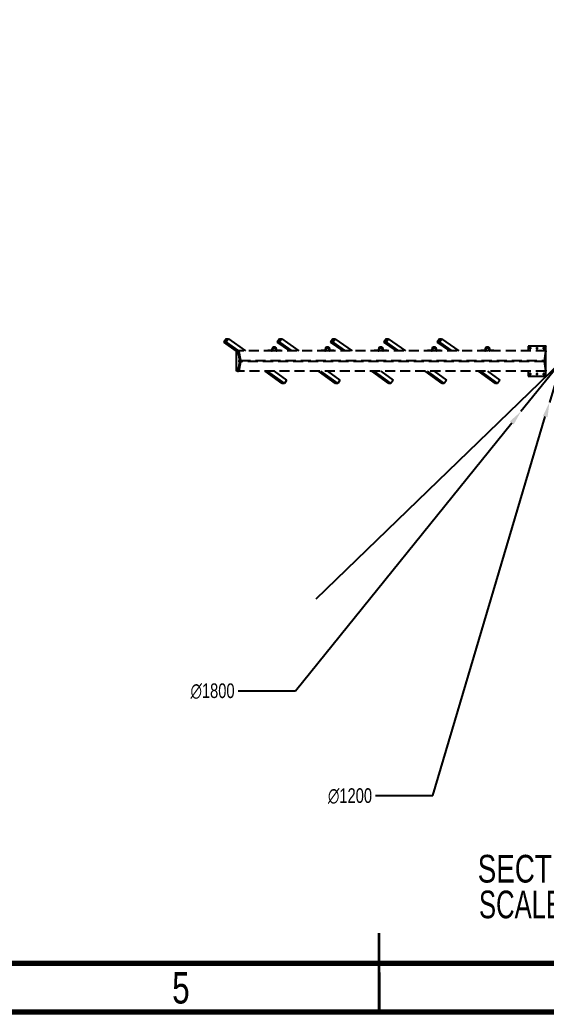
# Model space of a CAD drawing. Header units: millimetres. Extents: x 122 to 2816, y -707 to 556.
# Drawn here: x 747.4 to 813.9, y 92.9 to 218.4 of the extents above; entities that cross this region are included whole.
import ezdxf

# ---------------------------------------------------------------- set-up
doc = ezdxf.new("R2010")
doc.units = ezdxf.units.MM
doc.header["$PDSIZE"] = -1
doc.linetypes.add('HIDDEN', pattern=[1.905, 1.27, -0.635])
doc.layers.add('FORMAT', color=7, linetype='Continuous')
doc.styles.add('SLDTEXTSTYLE7', font='TXT', dxfattribs={"width": 0.75})
doc.styles.add('SLDTEXTSTYLE9', font='TXT', dxfattribs={"width": 0.692308})
doc.dimstyles.new('SLDDIMSTYLE2', dxfattribs={"dimtxt": 1.852083, "dimasz": 1.852083, "dimexe": 0, "dimexo": 0.625, "dimgap": 0.463021, "dimtad": 1, "dimdec": 0, "dimlfac": 110, "dimrnd": 1e-09, "dimzin": 12, "dimtxsty": 'SLDTEXTSTYLE7', "dimblk1": 'NONE', "dimsah": 1, "dimcen": 0, "dimazin": 3, "dimtfac": 1, "dimtdec": 0, "dimtmove": 0, "dimatfit": 3, "dimldrblk": 'NONE', "dimfrac": 2, "dimtzin": 12})
doc.dimstyles.new('SLDDIMSTYLE6', dxfattribs={"dimtxt": 1.852083, "dimasz": 1.852083, "dimexe": 0, "dimexo": 0.625, "dimgap": 0.463021, "dimtad": 1, "dimdec": 0, "dimlfac": 110, "dimrnd": 1e-09, "dimzin": 12, "dimtxsty": 'SLDTEXTSTYLE7', "dimblk1": 'NONE', "dimsah": 1, "dimcen": 0, "dimazin": 3, "dimtfac": 1, "dimtdec": 0, "dimtmove": 0, "dimatfit": 3, "dimldrblk": 'NONE', "dimfrac": 2, "dimtzin": 12})
pattern_1 = [(45, (577.821, 87.9), (-6.7352, 6.7352), []), (45, (582.311, 87.9), (-6.7352, 6.7352), [])]

# ---------------------------------------------------------------- blocks, each defined once
blk = doc.blocks.new('*D1074')
at = {"layer": 'Defpoints', "color": 0}
for p in [(821.03, 181.59), (810.75, 168.86)]:
    blk.add_point(p, dxfattribs=at)
at = {"layer": 'FORMAT', "color": 0, "lineweight": -2}
for p, q in [((821.03, 181.59), (810.75, 168.86)), ((782.25, 133.54), (809.59, 167.41)), ((775.01, 133.54), (782.25, 133.54))]:
    blk.add_line(p, q, dxfattribs=at)
at = {"layer": 'FORMAT', "color": 0}
blk.add_solid([(809.35, 167.61), (809.83, 167.22), (810.75, 168.86)], dxfattribs=at)
at = {"layer": 'FORMAT', "color": 0, "insert": (768.99, 134.47), "char_height": 1.852, "attachment_point": 1, "style": 'SLDTEXTSTYLE7'}
blk.add_mtext('\\A1;∅1800', dxfattribs=at)
blk = doc.blocks.new('_None')
blk = doc.blocks.new('*D1075')
at = {"layer": 'Defpoints', "color": 0}
for p in [(817.44, 180.45), (814.34, 169.99)]:
    blk.add_point(p, dxfattribs=at)
at = {"layer": 'FORMAT', "color": 0, "lineweight": -2}
for p, q in [((817.44, 180.45), (814.34, 169.99)), ((799.62, 120.28), (813.81, 168.22)), ((792.38, 120.28), (799.62, 120.28))]:
    blk.add_line(p, q, dxfattribs=at)
at = {"layer": 'FORMAT', "color": 0}
blk.add_solid([(813.52, 168.31), (814.11, 168.13), (814.34, 169.99)], dxfattribs=at)
at = {"layer": 'FORMAT', "color": 0, "insert": (786.36, 121.21), "char_height": 1.852, "attachment_point": 1, "style": 'SLDTEXTSTYLE7'}
blk.add_mtext('\\A1;∅1200', dxfattribs=at)
blk = doc.blocks.new('*D1076')
at = {"layer": 'Defpoints', "color": 0}
for p in [(846.9, 205.27), (784.87, 145.18)]:
    blk.add_point(p, dxfattribs=at)
at = {"layer": 'FORMAT', "color": 0, "lineweight": -2}
for p, q in [((859.44, 217.41), (848.23, 206.56)), ((866.45, 217.41), (859.44, 217.41)), ((784.87, 145.18), (846.9, 205.27))]:
    blk.add_line(p, q, dxfattribs=at)
at = {"layer": 'FORMAT', "color": 0}
blk.add_solid([(848.02, 206.78), (848.45, 206.33), (846.9, 205.27)], dxfattribs=at)
at = {"layer": 'FORMAT', "color": 0, "insert": (866.92, 218.34), "char_height": 1.852, "attachment_point": 1, "style": 'SLDTEXTSTYLE7'}
blk.add_mtext('\\A1;∅9500', dxfattribs=at)
blk = doc.blocks.new('SW_NOTE_0_23')
at = {"layer": 'FORMAT', "color": 0, "char_height": 3.5, "attachment_point": 2}
for s, insert, style in [('SECTION S-S', (13.29, 4.51), 'SLDTEXTSTYLE7'), ('SCALE 1 : 110', (12.95, -0.01), 'SLDTEXTSTYLE9')]:
    blk.add_mtext(s, dxfattribs=dict(at, insert=insert, style=style))

msp = doc.modelspace()

# ---------------------------------------------------------------- hatches: boundary and pattern name
at = {"linetype": 'Continuous', "lineweight": 18}
h = msp.add_hatch(dxfattribs=at)
h.set_pattern_fill('ANSI32', style=0)
h.set_pattern_definition(pattern_1)
edge = h.paths.add_edge_path(flags=0)
edge.add_arc((779.560788, 176.727562), 0.219545, 0, 360)
edge = h.paths.add_edge_path(flags=0)
edge.add_arc((779.560788, 176.727562), 0.194364, 0, 360)
h = msp.add_hatch(dxfattribs=at)
h.set_pattern_fill('ANSI32', style=0)
h.set_pattern_definition(pattern_1)
edge = h.paths.add_edge_path(flags=0)
edge.add_arc((786.297152, 176.727562), 0.219545, 0, 360)
edge = h.paths.add_edge_path(flags=0)
edge.add_arc((786.297152, 176.727562), 0.194364, 0, 360)
h = msp.add_hatch(dxfattribs=at)
h.set_pattern_fill('ANSI32', style=0)
h.set_pattern_definition(pattern_1)
edge = h.paths.add_edge_path(flags=0)
edge.add_arc((793.033516, 176.727562), 0.219545, 0, 360)
edge = h.paths.add_edge_path(flags=0)
edge.add_arc((793.033516, 176.727562), 0.194364, 0, 360)
h = msp.add_hatch(dxfattribs=at)
h.set_pattern_fill('ANSI32', style=0)
h.set_pattern_definition(pattern_1)
edge = h.paths.add_edge_path(flags=0)
edge.add_arc((799.769879, 176.727562), 0.219545, 0, 360)
edge = h.paths.add_edge_path(flags=0)
edge.add_arc((799.769879, 176.727562), 0.194364, 0, 360)
h = msp.add_hatch(dxfattribs=at)
h.set_pattern_fill('ANSI32', style=0)
h.set_pattern_definition(pattern_1)
edge = h.paths.add_edge_path(flags=0)
edge.add_arc((806.512472, 176.727562), 0.219545, 0, 360)
edge = h.paths.add_edge_path(flags=0)
edge.add_arc((806.512472, 176.727562), 0.194364, 0, 360)

# ---------------------------------------------------------------- linework, layer by layer
at = {"color": 7, "linetype": 'Continuous', "lineweight": 25}
for p, q in [((773.281096, 177.748974), (773.203802, 177.637272)), ((773.213667, 177.630282), (773.203802, 177.637272)), ((773.203802, 177.637272), (773.218504, 177.637272)), ((773.494192, 178.035685), (773.21078, 177.626109)), ((773.21078, 177.626109), (773.488936, 177.626109)), ((774.805097, 176.496459), (773.21078, 177.626109)), ((773.281096, 177.748974), (773.295798, 177.748974)), ((773.772348, 178.035685), (773.488936, 177.626109)), ((773.488936, 177.626109), (775.065016, 176.50938)), ((773.494192, 178.035685), (773.772348, 178.035685)), ((773.772348, 178.035685), (775.926478, 176.50938)), ((780.019017, 177.748974), (779.941723, 177.637272)), ((779.951588, 177.630282), (779.941723, 177.637272)), ((779.941723, 177.637272), (779.956425, 177.637272)), ((780.232113, 178.035685), (779.948701, 177.626109)), ((779.948701, 177.626109), (780.226857, 177.626109)), ((781.524781, 176.50938), (779.948701, 177.626109)), ((780.019017, 177.748974), (780.033719, 177.748974)), ((780.510269, 178.035685), (780.226857, 177.626109)), ((780.226857, 177.626109), (781.802937, 176.50938)), ((780.232113, 178.035685), (780.510269, 178.035685)), ((780.510269, 178.035685), (782.664399, 176.50938)), ((786.756938, 177.748974), (786.679643, 177.637272)), ((786.689509, 177.630282), (786.679643, 177.637272)), ((786.679643, 177.637272), (786.694346, 177.637272)), ((786.970034, 178.035685), (786.686622, 177.626109)), ((786.686622, 177.626109), (786.964778, 177.626109)), ((788.262702, 176.50938), (786.686622, 177.626109)), ((786.756938, 177.748974), (786.77164, 177.748974)), ((787.24819, 178.035685), (786.964778, 177.626109)), ((786.964778, 177.626109), (788.540858, 176.50938)), ((786.970034, 178.035685), (787.24819, 178.035685)), ((787.24819, 178.035685), (789.40232, 176.50938)), ((793.494858, 177.748974), (793.417564, 177.637272)), ((793.42743, 177.630282), (793.417564, 177.637272)), ((793.417564, 177.637272), (793.432267, 177.637272)), ((793.707955, 178.035685), (793.424542, 177.626109)), ((793.424542, 177.626109), (793.702699, 177.626109)), ((795.000623, 176.50938), (793.424542, 177.626109)), ((793.494858, 177.748974), (793.509561, 177.748974)), ((793.986111, 178.035685), (793.702699, 177.626109)), ((793.702699, 177.626109), (795.278779, 176.50938)), ((793.707955, 178.035685), (793.986111, 178.035685)), ((793.986111, 178.035685), (796.140241, 176.50938)), ((800.232779, 177.748974), (800.155485, 177.637272)), ((800.16535, 177.630282), (800.155485, 177.637272)), ((800.155485, 177.637272), (800.170187, 177.637272)), ((800.445876, 178.035685), (800.162463, 177.626109)), ((800.162463, 177.626109), (800.440619, 177.626109)), ((801.738543, 176.50938), (800.162463, 177.626109)), ((800.232779, 177.748974), (800.247482, 177.748974)), ((800.724032, 178.035685), (800.440619, 177.626109)), ((800.440619, 177.626109), (802.016699, 176.50938)), ((800.445876, 178.035685), (800.724032, 178.035685)), ((800.724032, 178.035685), (802.878161, 176.50938)), ((813.900129, 177.132823), (811.654155, 177.132823)), ((811.654155, 177.132823), (811.654155, 176.50938)), ((813.900129, 173.314641), (813.900129, 177.132823)), ((813.900129, 177.132823), (813.908473, 177.132823)), ((813.908473, 173.314641), (813.908473, 177.132823)), ((774.7941, 173.951004), (774.7941, 176.496459)), ((774.7941, 176.496459), (774.967006, 176.496459)), ((774.967006, 176.496459), (775.020909, 176.496459)), ((774.985618, 176.449758), (775.170972, 175.358849)), ((775.039522, 176.449758), (774.985618, 176.449758)), ((775.020909, 176.496459), (775.034368, 176.496459)), ((775.034368, 176.496459), (775.088271, 176.496459)), ((775.039522, 176.449758), (775.224876, 175.358849)), ((775.05298, 176.449758), (775.238334, 175.358849)), ((775.106883, 176.449758), (775.05298, 176.449758)), ((775.106883, 176.449758), (775.292238, 175.358849)), ((778.742529, 176.563926), (778.742529, 176.50938)), ((779.242529, 176.563926), (778.742529, 176.563926)), ((780.378893, 176.563926), (779.878893, 176.563926)), ((780.378893, 176.50938), (780.378893, 176.563926)), ((780.37897, 176.563926), (780.378893, 176.563926)), ((780.37897, 176.50938), (780.37897, 176.563926)), ((785.48045, 176.563926), (785.48045, 176.50938)), ((785.98045, 176.563926), (785.48045, 176.563926)), ((787.116814, 176.563926), (786.616814, 176.563926)), ((787.116891, 176.563926), (787.116814, 176.563926)), ((787.116814, 176.50938), (787.116814, 176.563926)), ((787.116891, 176.50938), (787.116891, 176.563926)), ((792.218371, 176.563926), (792.218371, 176.50938)), ((792.718371, 176.563926), (792.218371, 176.563926)), ((793.854734, 176.563926), (793.354734, 176.563926)), ((793.854812, 176.563926), (793.854734, 176.563926)), ((793.854734, 176.50938), (793.854734, 176.563926)), ((793.854812, 176.50938), (793.854812, 176.563926)), ((798.956292, 176.563926), (798.956292, 176.50938)), ((799.456292, 176.563926), (798.956292, 176.563926)), ((800.592655, 176.563926), (800.092655, 176.563926)), ((800.592733, 176.563926), (800.592655, 176.563926)), ((800.592655, 176.50938), (800.592655, 176.563926)), ((800.592733, 176.50938), (800.592733, 176.563926)), ((805.694212, 176.563926), (805.694212, 176.50938)), ((806.194212, 176.563926), (805.694212, 176.563926)), ((807.330576, 176.563926), (806.830576, 176.563926)), ((807.330576, 176.50938), (807.330576, 176.563926)), ((807.330653, 176.563926), (807.330576, 176.563926)), ((807.330653, 176.50938), (807.330653, 176.563926)), ((775.170972, 175.088614), (774.985618, 173.997705)), ((775.224876, 175.088614), (775.039522, 173.997705)), ((775.238334, 175.088614), (775.05298, 173.997705)), ((775.292238, 175.088614), (775.106883, 173.997705)), ((775.170972, 175.358849), (775.224876, 175.358849)), ((775.224876, 175.088614), (775.170972, 175.088614)), ((775.238334, 175.358849), (775.292238, 175.358849)), ((775.292238, 175.088614), (775.238334, 175.088614)), ((774.967006, 173.951004), (774.7941, 173.951004)), ((775.020909, 173.951004), (774.967006, 173.951004)), ((774.985618, 173.997705), (775.039522, 173.997705)), ((775.034368, 173.951004), (775.020909, 173.951004)), ((775.088271, 173.951004), (775.034368, 173.951004)), ((775.05298, 173.997705), (775.106883, 173.997705)), ((780.569956, 172.411778), (778.415826, 173.938083)), ((778.693982, 173.938083), (780.848112, 172.411778)), ((779.555444, 173.938083), (781.131524, 172.821354)), ((787.307876, 172.411778), (785.153747, 173.938083)), ((785.431903, 173.938083), (787.586032, 172.411778)), ((786.293365, 173.938083), (787.869445, 172.821354)), ((794.045797, 172.411778), (791.891667, 173.938083)), ((792.169824, 173.938083), (794.323953, 172.411778)), ((793.031285, 173.938083), (794.607365, 172.821354)), ((800.783718, 172.411778), (798.629588, 173.938083)), ((798.907744, 173.938083), (801.061874, 172.411778)), ((799.769206, 173.938083), (801.345286, 172.821354)), ((807.521639, 172.411778), (805.367509, 173.938083)), ((805.645665, 173.938083), (807.799795, 172.411778)), ((806.507127, 173.938083), (808.083207, 172.821354)), ((811.654155, 173.938083), (811.654155, 173.314641)), ((811.654155, 173.314641), (813.900129, 173.314641)), ((813.900129, 173.314641), (813.908473, 173.314641)), ((780.848112, 172.411778), (780.569956, 172.411778)), ((781.131524, 172.821354), (780.848112, 172.411778)), ((787.586032, 172.411778), (787.307876, 172.411778)), ((787.869445, 172.821354), (787.586032, 172.411778)), ((794.323953, 172.411778), (794.045797, 172.411778)), ((794.607365, 172.821354), (794.323953, 172.411778)), ((801.061874, 172.411778), (800.783718, 172.411778)), ((801.345286, 172.821354), (801.061874, 172.411778)), ((807.799795, 172.411778), (807.521639, 172.411778)), ((808.083207, 172.821354), (807.799795, 172.411778))]:
    msp.add_line(p, q, dxfattribs=at)
at = {"color": 7, "linetype": 'HIDDEN', "lineweight": 25}
for p, q in [((774.851928, 176.496459), (774.853904, 176.50938)), ((774.853904, 176.50938), (774.855881, 176.496459)), ((774.952153, 176.50938), (774.853904, 176.50938)), ((774.952153, 176.50938), (774.950079, 176.496459)), ((779.536357, 176.50938), (774.952153, 176.50938)), ((774.954227, 176.496459), (774.952153, 176.50938)), ((786.272721, 176.50938), (779.58522, 176.50938)), ((793.009084, 176.50938), (786.321584, 176.50938)), ((799.745448, 176.50938), (793.057947, 176.50938)), ((806.48804, 176.50938), (799.794311, 176.50938)), ((813.894228, 176.50938), (806.536903, 176.50938)), ((813.894228, 176.50938), (813.707376, 175.288014)), ((813.71426, 175.255873), (813.900129, 176.470811)), ((813.900129, 176.470811), (813.894228, 176.50938)), ((813.707376, 175.159449), (813.894228, 173.938083)), ((813.900129, 173.976652), (813.71426, 175.191591)), ((774.853904, 173.938083), (774.851928, 173.951004)), ((774.855881, 173.951004), (774.853904, 173.938083)), ((774.952153, 173.938083), (774.853904, 173.938083)), ((774.950079, 173.951004), (774.952153, 173.938083)), ((774.952153, 173.938083), (774.954227, 173.951004)), ((813.894228, 173.938083), (774.952153, 173.938083)), ((813.894228, 173.938083), (813.900129, 173.976652))]:
    msp.add_line(p, q, dxfattribs=at)
at = {"color": 8, "linetype": 'HIDDEN', "lineweight": 25}
for p, q in [((775.299644, 175.288014), (813.707376, 175.288014)), ((813.707376, 175.159449), (775.299644, 175.159449))]:
    msp.add_line(p, q, dxfattribs=at)
at = {"color": 7, "linetype": 'Continuous', "lineweight": 35}
for p, q in [((792.821132, 92.899037), (792.821132, 102.901037)), ((792.821132, 97.900037), (792.821132, 92.900037))]:
    msp.add_line(p, q, dxfattribs=at)
at = {"color": 7, "linetype": 'Continuous', "lineweight": 70}
for p, q in [((987.223604, 99.033562), (597.821132, 99.033562)), ((992.821132, 92.900037), (592.821132, 92.900037))]:
    msp.add_line(p, q, dxfattribs=at)
at = {"color": 7, "linetype": 'Continuous', "lineweight": 25, "flags": 128}
for points in [[(773.738614, 177.276749), (773.739036, 177.2777), (773.736741, 177.280474), (773.731915, 177.284848), (773.724948, 177.290466), (773.716406, 177.296874), (773.70698, 177.303553), (773.697434, 177.309961), (773.688541, 177.31558), (773.681023, 177.319953), (773.675486, 177.322728), (773.672382, 177.323678), (773.67196, 177.322728), (773.674255, 177.319953), (773.679082, 177.31558), (773.686048, 177.309961), (773.69459, 177.303553), (773.704016, 177.296874), (773.713562, 177.290466), (773.722455, 177.284848), (773.729974, 177.280474), (773.73551, 177.2777), (773.738614, 177.276749)], [(780.476535, 177.276749), (780.476957, 177.2777), (780.474662, 177.280474), (780.469835, 177.284848), (780.462869, 177.290466), (780.454327, 177.296874), (780.444901, 177.303553), (780.435355, 177.309961), (780.426462, 177.31558), (780.418943, 177.319953), (780.413407, 177.322728), (780.410303, 177.323678), (780.409881, 177.322728), (780.412176, 177.319953), (780.417002, 177.31558), (780.423969, 177.309961), (780.432511, 177.303553), (780.441937, 177.296874), (780.451483, 177.290466), (780.460376, 177.284848), (780.467894, 177.280474), (780.473431, 177.2777), (780.476535, 177.276749)], [(787.214456, 177.276749), (787.214878, 177.2777), (787.212582, 177.280474), (787.207756, 177.284848), (787.20079, 177.290466), (787.192247, 177.296874), (787.182822, 177.303553), (787.173276, 177.309961), (787.164383, 177.31558), (787.156864, 177.319953), (787.151328, 177.322728), (787.148223, 177.323678), (787.147802, 177.322728), (787.150097, 177.319953), (787.154923, 177.31558), (787.16189, 177.309961), (787.170432, 177.303553), (787.179858, 177.296874), (787.189404, 177.290466), (787.198296, 177.284848), (787.205815, 177.280474), (787.211351, 177.2777), (787.214456, 177.276749)], [(793.952377, 177.276749), (793.952799, 177.2777), (793.950503, 177.280474), (793.945677, 177.284848), (793.93871, 177.290466), (793.930168, 177.296874), (793.920742, 177.303553), (793.911196, 177.309961), (793.902304, 177.31558), (793.894785, 177.319953), (793.889249, 177.322728), (793.886144, 177.323678), (793.885722, 177.322728), (793.888018, 177.319953), (793.892844, 177.31558), (793.899811, 177.309961), (793.908353, 177.303553), (793.917779, 177.296874), (793.927325, 177.290466), (793.936217, 177.284848), (793.943736, 177.280474), (793.949272, 177.2777), (793.952377, 177.276749)], [(800.690298, 177.276749), (800.690719, 177.2777), (800.688424, 177.280474), (800.683598, 177.284848), (800.676631, 177.290466), (800.668089, 177.296874), (800.658663, 177.303553), (800.649117, 177.309961), (800.640225, 177.31558), (800.632706, 177.319953), (800.62717, 177.322728), (800.624065, 177.323678), (800.623643, 177.322728), (800.625938, 177.319953), (800.630765, 177.31558), (800.637731, 177.309961), (800.646273, 177.303553), (800.655699, 177.296874), (800.665245, 177.290466), (800.674138, 177.284848), (800.681657, 177.280474), (800.687193, 177.2777), (800.690298, 177.276749)], [(811.995543, 176.860095), (811.993863, 176.87573), (811.9889, 176.890633), (811.980888, 176.904108), (811.9702, 176.915525), (811.957337, 176.924351), (811.9429, 176.930172), (811.927563, 176.932716), (811.912044, 176.931865), (811.89707, 176.927657), (811.883339, 176.920291), (811.871494, 176.91011), (811.862089, 176.89759), (811.855563, 176.883317), (811.852222, 176.867959), (811.852222, 176.852232), (811.855563, 176.836873), (811.862089, 176.822601), (811.871494, 176.810081), (811.883339, 176.7999), (811.89707, 176.792533), (811.912044, 176.788326), (811.927563, 176.787475), (811.9429, 176.790019), (811.957337, 176.79584), (811.9702, 176.804665), (811.980888, 176.816083), (811.9889, 176.829558), (811.993863, 176.844461), (811.995543, 176.860095)], [(812.849013, 176.860095), (812.847333, 176.87573), (812.84237, 176.890633), (812.834358, 176.904108), (812.82367, 176.915525), (812.810807, 176.924351), (812.796369, 176.930172), (812.781033, 176.932716), (812.765514, 176.931865), (812.75054, 176.927657), (812.736809, 176.920291), (812.724964, 176.91011), (812.715559, 176.89759), (812.709033, 176.883317), (812.705692, 176.867959), (812.705692, 176.852232), (812.709033, 176.836873), (812.715559, 176.822601), (812.724964, 176.810081), (812.736809, 176.7999), (812.75054, 176.792533), (812.765514, 176.788326), (812.781033, 176.787475), (812.796369, 176.790019), (812.810807, 176.79584), (812.82367, 176.804665), (812.834358, 176.816083), (812.84237, 176.829558), (812.847333, 176.844461), (812.849013, 176.860095)], [(813.702483, 176.860095), (813.700803, 176.87573), (813.69584, 176.890633), (813.687828, 176.904108), (813.67714, 176.915525), (813.664277, 176.924351), (813.649839, 176.930172), (813.634503, 176.932716), (813.618984, 176.931865), (813.60401, 176.927657), (813.590279, 176.920291), (813.578434, 176.91011), (813.569029, 176.89759), (813.562503, 176.883317), (813.559162, 176.867959), (813.559162, 176.852232), (813.562503, 176.836873), (813.569029, 176.822601), (813.578434, 176.810081), (813.590279, 176.7999), (813.60401, 176.792533), (813.618984, 176.788326), (813.634503, 176.787475), (813.649839, 176.790019), (813.664277, 176.79584), (813.67714, 176.804665), (813.687828, 176.816083), (813.69584, 176.829558), (813.700803, 176.844461), (813.702483, 176.860095)], [(774.658511, 176.624958), (774.658933, 176.625908), (774.656638, 176.628683), (774.651811, 176.633056), (774.644845, 176.638675), (774.636303, 176.645083), (774.626877, 176.651762), (774.617331, 176.65817), (774.608438, 176.663788), (774.600919, 176.668162), (774.595383, 176.670936), (774.592279, 176.671887), (774.591857, 176.670936), (774.594152, 176.668162), (774.598979, 176.663788), (774.605945, 176.65817), (774.614487, 176.651762), (774.623913, 176.645083), (774.633459, 176.638675), (774.642352, 176.633056), (774.649871, 176.628683), (774.655407, 176.625908), (774.658511, 176.624958)], [(774.97073, 176.10555), (774.973121, 176.10725), (774.975401, 176.112272), (774.977463, 176.120379), (774.97921, 176.131195), (774.98056, 176.144211), (774.98145, 176.158821), (774.981839, 176.17434), (774.981709, 176.190043), (774.981066, 176.205196), (774.979939, 176.219091), (774.978381, 176.231077), (774.976466, 176.240594), (774.974282, 176.247197), (774.971932, 176.250578), (774.969527, 176.250578), (774.967177, 176.247197), (774.964993, 176.240594), (774.963078, 176.231077), (774.96152, 176.219091), (774.960393, 176.205196), (774.95975, 176.190043), (774.95962, 176.17434), (774.960009, 176.158821), (774.960899, 176.144211), (774.96225, 176.131195), (774.963996, 176.120379), (774.966058, 176.112272), (774.968338, 176.10725), (774.97073, 176.10555)], [(774.985618, 176.449758), (774.983649, 176.460323), (774.98154, 176.469666), (774.979309, 176.477709), (774.976974, 176.484383), (774.974556, 176.489633), (774.972075, 176.493414), (774.969551, 176.495696), (774.967006, 176.496459)], [(775.020909, 176.496459), (775.023455, 176.495696), (775.025978, 176.493414), (775.02846, 176.489633), (775.030878, 176.484383), (775.033212, 176.477709), (775.035443, 176.469666), (775.037552, 176.460323), (775.039522, 176.449758)], [(775.05298, 176.449758), (775.051011, 176.460323), (775.048901, 176.469666), (775.04667, 176.477709), (775.044336, 176.484383), (775.041918, 176.489633), (775.039437, 176.493414), (775.036913, 176.495696), (775.034368, 176.496459)], [(775.088271, 176.496459), (775.090816, 176.495696), (775.09334, 176.493414), (775.095821, 176.489633), (775.098239, 176.484383), (775.100574, 176.477709), (775.102805, 176.469666), (775.104914, 176.460323), (775.106883, 176.449758)], [(781.396432, 176.624958), (781.396854, 176.625908), (781.394559, 176.628683), (781.389732, 176.633056), (781.382766, 176.638675), (781.374224, 176.645083), (781.364798, 176.651762), (781.355252, 176.65817), (781.346359, 176.663788), (781.33884, 176.668162), (781.333304, 176.670936), (781.3302, 176.671887), (781.329778, 176.670936), (781.332073, 176.668162), (781.336899, 176.663788), (781.343866, 176.65817), (781.352408, 176.651762), (781.361834, 176.645083), (781.37138, 176.638675), (781.380273, 176.633056), (781.387791, 176.628683), (781.393327, 176.625908), (781.396432, 176.624958)], [(788.134353, 176.624958), (788.134775, 176.625908), (788.132479, 176.628683), (788.127653, 176.633056), (788.120687, 176.638675), (788.112144, 176.645083), (788.102718, 176.651762), (788.093173, 176.65817), (788.08428, 176.663788), (788.076761, 176.668162), (788.071225, 176.670936), (788.06812, 176.671887), (788.067699, 176.670936), (788.069994, 176.668162), (788.07482, 176.663788), (788.081787, 176.65817), (788.090329, 176.651762), (788.099755, 176.645083), (788.109301, 176.638675), (788.118193, 176.633056), (788.125712, 176.628683), (788.131248, 176.625908), (788.134353, 176.624958)], [(794.872274, 176.624958), (794.872695, 176.625908), (794.8704, 176.628683), (794.865574, 176.633056), (794.858607, 176.638675), (794.850065, 176.645083), (794.840639, 176.651762), (794.831093, 176.65817), (794.822201, 176.663788), (794.814682, 176.668162), (794.809146, 176.670936), (794.806041, 176.671887), (794.805619, 176.670936), (794.807915, 176.668162), (794.812741, 176.663788), (794.819707, 176.65817), (794.82825, 176.651762), (794.837676, 176.645083), (794.847221, 176.638675), (794.856114, 176.633056), (794.863633, 176.628683), (794.869169, 176.625908), (794.872274, 176.624958)], [(801.610194, 176.624958), (801.610616, 176.625908), (801.608321, 176.628683), (801.603495, 176.633056), (801.596528, 176.638675), (801.587986, 176.645083), (801.57856, 176.651762), (801.569014, 176.65817), (801.560121, 176.663788), (801.552603, 176.668162), (801.547067, 176.670936), (801.543962, 176.671887), (801.54354, 176.670936), (801.545835, 176.668162), (801.550662, 176.663788), (801.557628, 176.65817), (801.56617, 176.651762), (801.575596, 176.645083), (801.585142, 176.638675), (801.594035, 176.633056), (801.601554, 176.628683), (801.60709, 176.625908), (801.610194, 176.624958)], [(775.123715, 175.151004), (775.126107, 175.152705), (775.128387, 175.157726), (775.130449, 175.165834), (775.132195, 175.176649), (775.133546, 175.189666), (775.134436, 175.204275), (775.134825, 175.219794), (775.134695, 175.235498), (775.134051, 175.250651), (775.132924, 175.264545), (775.131367, 175.276531), (775.129452, 175.286049), (775.127268, 175.292652), (775.124918, 175.296033), (775.122512, 175.296033), (775.120163, 175.292652), (775.117979, 175.286049), (775.116064, 175.276531), (775.114506, 175.264545), (775.113379, 175.250651), (775.112736, 175.235498), (775.112605, 175.219794), (775.112995, 175.204275), (775.113885, 175.189666), (775.115235, 175.176649), (775.116982, 175.165834), (775.119044, 175.157726), (775.121324, 175.152705), (775.123715, 175.151004)], [(774.97073, 174.196459), (774.973121, 174.198159), (774.975401, 174.203181), (774.977463, 174.211289), (774.97921, 174.222104), (774.98056, 174.23512), (774.98145, 174.24973), (774.981839, 174.265249), (774.981709, 174.280952), (774.981066, 174.296105), (774.979939, 174.31), (774.978381, 174.321986), (774.976466, 174.331503), (774.974282, 174.338106), (774.971932, 174.341487), (774.969527, 174.341487), (774.967177, 174.338106), (774.964993, 174.331503), (774.963078, 174.321986), (774.96152, 174.31), (774.960393, 174.296105), (774.95975, 174.280952), (774.95962, 174.265249), (774.960009, 174.24973), (774.960899, 174.23512), (774.96225, 174.222104), (774.963996, 174.211289), (774.966058, 174.203181), (774.968338, 174.198159), (774.97073, 174.196459)], [(774.967006, 173.951004), (774.969551, 173.951767), (774.972075, 173.954049), (774.974556, 173.957831), (774.976974, 173.963081), (774.979309, 173.969755), (774.98154, 173.977797), (774.983649, 173.98714), (774.985618, 173.997705)], [(775.039522, 173.997705), (775.037552, 173.98714), (775.035443, 173.977797), (775.033212, 173.969755), (775.030878, 173.963081), (775.02846, 173.957831), (775.025978, 173.954049), (775.023455, 173.951767), (775.020909, 173.951004)], [(775.034368, 173.951004), (775.036913, 173.951767), (775.039437, 173.954049), (775.041918, 173.957831), (775.044336, 173.963081), (775.04667, 173.969755), (775.048901, 173.977797), (775.051011, 173.98714), (775.05298, 173.997705)], [(775.106883, 173.997705), (775.104914, 173.98714), (775.102805, 173.977797), (775.100574, 173.969755), (775.098239, 173.963081), (775.095821, 173.957831), (775.09334, 173.954049), (775.090816, 173.951767), (775.088271, 173.951004)], [(779.257996, 173.366001), (779.258418, 173.366951), (779.256122, 173.369726), (779.251296, 173.374099), (779.24433, 173.379718), (779.235787, 173.386126), (779.226362, 173.392805), (779.216816, 173.399213), (779.207923, 173.404831), (779.200404, 173.409205), (779.194868, 173.411979), (779.191763, 173.41293), (779.191342, 173.411979), (779.193637, 173.409205), (779.198463, 173.404831), (779.20543, 173.399213), (779.213972, 173.392805), (779.223398, 173.386126), (779.232944, 173.379718), (779.241836, 173.374099), (779.249355, 173.369726), (779.254891, 173.366951), (779.257996, 173.366001)], [(785.995917, 173.366001), (785.996339, 173.366951), (785.994043, 173.369726), (785.989217, 173.374099), (785.98225, 173.379718), (785.973708, 173.386126), (785.964282, 173.392805), (785.954736, 173.399213), (785.945844, 173.404831), (785.938325, 173.409205), (785.932789, 173.411979), (785.929684, 173.41293), (785.929262, 173.411979), (785.931558, 173.409205), (785.936384, 173.404831), (785.943351, 173.399213), (785.951893, 173.392805), (785.961319, 173.386126), (785.970865, 173.379718), (785.979757, 173.374099), (785.987276, 173.369726), (785.992812, 173.366951), (785.995917, 173.366001)], [(792.733838, 173.366001), (792.734259, 173.366951), (792.731964, 173.369726), (792.727138, 173.374099), (792.720171, 173.379718), (792.711629, 173.386126), (792.702203, 173.392805), (792.692657, 173.399213), (792.683765, 173.404831), (792.676246, 173.409205), (792.67071, 173.411979), (792.667605, 173.41293), (792.667183, 173.411979), (792.669478, 173.409205), (792.674305, 173.404831), (792.681271, 173.399213), (792.689814, 173.392805), (792.699239, 173.386126), (792.708785, 173.379718), (792.717678, 173.374099), (792.725197, 173.369726), (792.730733, 173.366951), (792.733838, 173.366001)], [(799.471758, 173.366001), (799.47218, 173.366951), (799.469885, 173.369726), (799.465058, 173.374099), (799.458092, 173.379718), (799.44955, 173.386126), (799.440124, 173.392805), (799.430578, 173.399213), (799.421685, 173.404831), (799.414166, 173.409205), (799.40863, 173.411979), (799.405526, 173.41293), (799.405104, 173.411979), (799.407399, 173.409205), (799.412226, 173.404831), (799.419192, 173.399213), (799.427734, 173.392805), (799.43716, 173.386126), (799.446706, 173.379718), (799.455599, 173.374099), (799.463118, 173.369726), (799.468654, 173.366951), (799.471758, 173.366001)], [(806.209679, 173.366001), (806.210101, 173.366951), (806.207806, 173.369726), (806.202979, 173.374099), (806.196013, 173.379718), (806.187471, 173.386126), (806.178045, 173.392805), (806.168499, 173.399213), (806.159606, 173.404831), (806.152087, 173.409205), (806.146551, 173.411979), (806.143447, 173.41293), (806.143025, 173.411979), (806.14532, 173.409205), (806.150146, 173.404831), (806.157113, 173.399213), (806.165655, 173.392805), (806.175081, 173.386126), (806.184627, 173.379718), (806.19352, 173.374099), (806.201038, 173.369726), (806.206574, 173.366951), (806.209679, 173.366001)], [(811.995543, 173.587368), (811.993863, 173.603002), (811.9889, 173.617905), (811.980888, 173.631381), (811.9702, 173.642798), (811.957337, 173.651624), (811.9429, 173.657444), (811.927563, 173.659989), (811.912044, 173.659137), (811.89707, 173.65493), (811.883339, 173.647564), (811.871494, 173.637383), (811.862089, 173.624863), (811.855563, 173.61059), (811.852222, 173.595231), (811.852222, 173.579505), (811.855563, 173.564146), (811.862089, 173.549873), (811.871494, 173.537354), (811.883339, 173.527173), (811.89707, 173.519806), (811.912044, 173.515599), (811.927563, 173.514747), (811.9429, 173.517292), (811.957337, 173.523113), (811.9702, 173.531938), (811.980888, 173.543355), (811.9889, 173.556831), (811.993863, 173.571734), (811.995543, 173.587368)], [(812.849013, 173.587368), (812.847333, 173.603002), (812.84237, 173.617905), (812.834358, 173.631381), (812.82367, 173.642798), (812.810807, 173.651624), (812.796369, 173.657444), (812.781033, 173.659989), (812.765514, 173.659137), (812.75054, 173.65493), (812.736809, 173.647564), (812.724964, 173.637383), (812.715559, 173.624863), (812.709033, 173.61059), (812.705692, 173.595231), (812.705692, 173.579505), (812.709033, 173.564146), (812.715559, 173.549873), (812.724964, 173.537354), (812.736809, 173.527173), (812.75054, 173.519806), (812.765514, 173.515599), (812.781033, 173.514747), (812.796369, 173.517292), (812.810807, 173.523113), (812.82367, 173.531938), (812.834358, 173.543355), (812.84237, 173.556831), (812.847333, 173.571734), (812.849013, 173.587368)], [(813.702483, 173.587368), (813.700803, 173.603002), (813.69584, 173.617905), (813.687828, 173.631381), (813.67714, 173.642798), (813.664277, 173.651624), (813.649839, 173.657444), (813.634503, 173.659989), (813.618984, 173.659137), (813.60401, 173.65493), (813.590279, 173.647564), (813.578434, 173.637383), (813.569029, 173.624863), (813.562503, 173.61059), (813.559162, 173.595231), (813.559162, 173.579505), (813.562503, 173.564146), (813.569029, 173.549873), (813.578434, 173.537354), (813.590279, 173.527173), (813.60401, 173.519806), (813.618984, 173.515599), (813.634503, 173.514747), (813.649839, 173.517292), (813.664277, 173.523113), (813.67714, 173.531938), (813.687828, 173.543355), (813.69584, 173.556831), (813.700803, 173.571734), (813.702483, 173.587368)], [(780.177893, 172.714209), (780.178315, 172.71516), (780.176019, 172.717934), (780.171193, 172.722308), (780.164227, 172.727926), (780.155684, 172.734334), (780.146258, 172.741013), (780.136713, 172.747421), (780.12782, 172.75304), (780.120301, 172.757413), (780.114765, 172.760188), (780.11166, 172.761138), (780.111239, 172.760188), (780.113534, 172.757413), (780.11836, 172.75304), (780.125327, 172.747421), (780.133869, 172.741013), (780.143295, 172.734334), (780.152841, 172.727926), (780.161733, 172.722308), (780.169252, 172.717934), (780.174788, 172.71516), (780.177893, 172.714209)], [(786.915814, 172.714209), (786.916235, 172.71516), (786.91394, 172.717934), (786.909114, 172.722308), (786.902147, 172.727926), (786.893605, 172.734334), (786.884179, 172.741013), (786.874633, 172.747421), (786.865741, 172.75304), (786.858222, 172.757413), (786.852686, 172.760188), (786.849581, 172.761138), (786.849159, 172.760188), (786.851455, 172.757413), (786.856281, 172.75304), (786.863247, 172.747421), (786.87179, 172.741013), (786.881216, 172.734334), (786.890761, 172.727926), (786.899654, 172.722308), (786.907173, 172.717934), (786.912709, 172.71516), (786.915814, 172.714209)], [(793.653734, 172.714209), (793.654156, 172.71516), (793.651861, 172.717934), (793.647035, 172.722308), (793.640068, 172.727926), (793.631526, 172.734334), (793.6221, 172.741013), (793.612554, 172.747421), (793.603661, 172.75304), (793.596143, 172.757413), (793.590607, 172.760188), (793.587502, 172.761138), (793.58708, 172.760188), (793.589375, 172.757413), (793.594202, 172.75304), (793.601168, 172.747421), (793.60971, 172.741013), (793.619136, 172.734334), (793.628682, 172.727926), (793.637575, 172.722308), (793.645094, 172.717934), (793.65063, 172.71516), (793.653734, 172.714209)], [(800.391655, 172.714209), (800.392077, 172.71516), (800.389782, 172.717934), (800.384955, 172.722308), (800.377989, 172.727926), (800.369447, 172.734334), (800.360021, 172.741013), (800.350475, 172.747421), (800.341582, 172.75304), (800.334063, 172.757413), (800.328527, 172.760188), (800.325423, 172.761138), (800.325001, 172.760188), (800.327296, 172.757413), (800.332123, 172.75304), (800.339089, 172.747421), (800.347631, 172.741013), (800.357057, 172.734334), (800.366603, 172.727926), (800.375496, 172.722308), (800.383015, 172.717934), (800.388551, 172.71516), (800.391655, 172.714209)], [(807.129576, 172.714209), (807.129998, 172.71516), (807.127703, 172.717934), (807.122876, 172.722308), (807.11591, 172.727926), (807.107367, 172.734334), (807.097942, 172.741013), (807.088396, 172.747421), (807.079503, 172.75304), (807.071984, 172.757413), (807.066448, 172.760188), (807.063343, 172.761138), (807.062922, 172.760188), (807.065217, 172.757413), (807.070043, 172.75304), (807.07701, 172.747421), (807.085552, 172.741013), (807.094978, 172.734334), (807.104524, 172.727926), (807.113416, 172.722308), (807.120935, 172.717934), (807.126471, 172.71516), (807.129576, 172.714209)]]:
    msp.add_lwpolyline(points, dxfattribs=at)
at = {"color": 7, "linetype": 'Continuous', "lineweight": 25}
for centre, radius in [((779.560788, 176.727562), 0.219545), ((786.297152, 176.727562), 0.219545), ((793.033516, 176.727562), 0.219545), ((799.769879, 176.727562), 0.219545), ((806.512472, 176.727562), 0.219545), ((779.560788, 176.727562), 0.194364), ((786.297152, 176.727562), 0.194364), ((793.033516, 176.727562), 0.194364), ((799.769879, 176.727562), 0.194364), ((806.512472, 176.727562), 0.194364)]:
    msp.add_circle(centre, radius, dxfattribs=at)
for centre, radius, start, end in [((779.560711, 176.727562), 0.281818, 341.07535558, 198.92464442), ((779.560711, 176.727562), 0.227273, 341.07535558, 198.92464442), ((779.560788, 176.727562), 0.227273, 90.00070204, 198.92464442), ((779.560788, 176.727562), 0.281818, 341.07535558, 89.99235005), ((786.298632, 176.727562), 0.281818, 341.07535558, 198.92464442), ((786.298632, 176.727562), 0.227273, 341.07535558, 198.92464442), ((786.298709, 176.727562), 0.227273, 90.01377096, 198.92464442), ((786.298709, 176.727562), 0.281818, 341.07535558, 89.99000757), ((793.036553, 176.727562), 0.281818, 341.07535558, 198.92464442), ((793.036553, 176.727562), 0.227273, 341.07535558, 198.92464442), ((793.03663, 176.727562), 0.227273, 90.01455918, 198.92464442), ((793.03663, 176.727562), 0.281818, 341.07535558, 89.99109999), ((799.774473, 176.727562), 0.281818, 341.07535558, 198.92464442), ((799.774473, 176.727562), 0.227273, 341.07535558, 198.92464442), ((799.774551, 176.727562), 0.227273, 90.02196417, 198.92464442), ((799.774551, 176.727562), 0.281818, 341.07535558, 90.00407005), ((806.512394, 176.727562), 0.281818, 341.07535558, 198.92464442), ((806.512394, 176.727562), 0.227273, 341.07535558, 198.92464442), ((806.512472, 176.727562), 0.227273, 90.00566178, 198.92464442), ((806.512472, 176.727562), 0.281818, 341.07535558, 90.010042), ((811.932722, 176.860095), 0.072768, 93.8430906, 266.1569094), ((811.93219, 176.861091), 0.071741, 93.47267368, 150.75771417), ((811.952356, 176.860095), 0.072867, 101.70020018, 258.29979982), ((811.943351, 176.861056), 0.071789, 97.96180949, 150.74694526), ((812.786191, 176.860095), 0.072768, 93.8430906, 266.1569094), ((812.78566, 176.861091), 0.071741, 93.47267368, 150.75771417), ((812.805826, 176.860095), 0.072867, 101.7002002, 258.2997998), ((812.796821, 176.861056), 0.071789, 97.96180949, 150.74694526), ((813.639661, 176.860095), 0.072768, 93.8430906, 266.1569094), ((813.63913, 176.861091), 0.071741, 93.47267468, 150.75771417), ((813.659296, 176.860095), 0.072867, 101.70020023, 258.29979978), ((813.650291, 176.861056), 0.071789, 97.96180942, 150.74694526), ((779.242529, 176.618471), 0.109091, 270, 18.92464442), ((779.242529, 176.618471), 0.054545, 270, 18.92464442), ((779.242607, 176.618471), 0.109091, 270, 18.92464442), ((779.878893, 176.618471), 0.109091, 161.07535558, 270), ((779.878893, 176.618471), 0.054545, 161.07535558, 270), ((779.87897, 176.618471), 0.054545, 161.07535558, 270), ((785.98045, 176.618471), 0.109091, 270, 18.92464442), ((785.98045, 176.618471), 0.054545, 270, 18.92464442), ((785.980527, 176.618471), 0.109091, 270, 18.92464442), ((786.616814, 176.618471), 0.109091, 161.07535558, 270), ((786.616814, 176.618471), 0.054545, 161.07535558, 270), ((786.616891, 176.618471), 0.054545, 161.07535558, 270), ((792.718371, 176.618471), 0.109091, 270, 18.92464442), ((792.718371, 176.618471), 0.054545, 270, 18.92464442), ((792.718448, 176.618471), 0.109091, 270, 18.92464442), ((793.354734, 176.618471), 0.109091, 161.07535558, 270), ((793.354734, 176.618471), 0.054545, 161.07535558, 270), ((793.354812, 176.618471), 0.054545, 161.07535558, 270), ((799.456292, 176.618471), 0.109091, 270, 18.92464442), ((799.456292, 176.618471), 0.054545, 270, 18.92464442), ((799.456369, 176.618471), 0.109091, 270, 18.92464442), ((800.092655, 176.618471), 0.109091, 161.07535558, 270), ((800.092655, 176.618471), 0.054545, 161.07535558, 270), ((800.092733, 176.618471), 0.054545, 161.07535558, 270), ((806.194212, 176.618471), 0.109091, 270, 18.92464442), ((806.194212, 176.618471), 0.054545, 270, 18.92464442), ((806.19429, 176.618471), 0.109091, 270, 18.92464442), ((806.830576, 176.618471), 0.109091, 161.07535558, 270), ((806.830576, 176.618471), 0.054545, 161.07535558, 270), ((806.830653, 176.618471), 0.054545, 161.07535558, 270), ((811.932734, 176.860052), 0.072726, 150.25330483, 266.14459844), ((811.943923, 176.860054), 0.072779, 150.27881311, 261.69266581), ((812.786204, 176.860052), 0.072726, 150.25330483, 266.14459844), ((812.797393, 176.860054), 0.072779, 150.27881311, 261.69266581), ((813.639674, 176.860052), 0.072726, 150.25330484, 266.14459761), ((813.650863, 176.860054), 0.072779, 150.27881311, 261.69266588), ((774.217171, 175.223732), 0.963324, 351.93702695, 8.06297305), ((774.271074, 175.223732), 0.963324, 351.93702695, 8.06297305), ((774.284533, 175.223732), 0.963324, 351.93702695, 8.06297305), ((774.338436, 175.223732), 0.963324, 351.93702695, 8.06297305), ((811.932722, 173.587368), 0.072768, 93.84309061, 266.15690939), ((811.932734, 173.587325), 0.072726, 150.25330484, 266.14459744), ((811.93219, 173.588364), 0.071741, 93.47267452, 150.75771417), ((811.943923, 173.587327), 0.072779, 150.27881311, 261.69266581), ((811.952356, 173.587368), 0.072867, 101.70020018, 258.29979982), ((811.943351, 173.588329), 0.071789, 97.96180949, 150.74694526), ((812.786191, 173.587368), 0.072768, 93.8430906, 266.1569094), ((812.786204, 173.587325), 0.072726, 150.25330484, 266.14459744), ((812.78566, 173.588364), 0.071741, 93.47267452, 150.75771417), ((812.797393, 173.587327), 0.072779, 150.27881311, 261.69266573), ((812.805826, 173.587368), 0.072867, 101.70020018, 258.29979982), ((812.796821, 173.588329), 0.071789, 97.96180956, 150.74694526), ((813.639661, 173.587368), 0.072768, 93.8430906, 266.1569094), ((813.639674, 173.587325), 0.072726, 150.25330484, 266.14459744), ((813.63913, 173.588364), 0.071741, 93.47267452, 150.75771417), ((813.650863, 173.587327), 0.072779, 150.27881311, 261.69266573), ((813.659296, 173.587368), 0.072867, 101.70020018, 258.29979982), ((813.650291, 173.588329), 0.071789, 97.96180956, 150.74694526)]:
    msp.add_arc(centre, radius, start, end, dxfattribs=at)
at = {"color": 7, "linetype": 'HIDDEN', "lineweight": 25}
for centre, radius in [((814.197824, 175.223732), 0.494642), ((813.959484, 175.223732), 0.247321)]:
    msp.add_arc(centre, radius, 172.53286363, 187.46713637, dxfattribs=at)
at = {"color": 7, "linetype": 'Continuous', "lineweight": 25}
for centre, major_axis, start_param, end_param in [((813.926595, 177.475903), (0.032091, 0.342751), 3.185396897, 3.3389858712), ((813.926595, 172.971561), (-0.032091, 0.342751), 6.0857920896, 6.2393810638)]:
    msp.add_ellipse(centre, major_axis=major_axis, ratio=0.468149635, start_param=start_param, end_param=end_param, dxfattribs=at)

# ---------------------------------------------------------------- block references
at = {"layer": 'FORMAT'}
msp.add_blockref('SW_NOTE_0_23', (803.206505, 108.278525), dxfattribs=at)

# ---------------------------------------------------------------- texts
at = {"color": 7, "linetype": 'Continuous', "lineweight": 0, "insert": (767.781169, 97.960191), "char_height": 3.96875, "attachment_point": 2, "style": 'SLDTEXTSTYLE7'}
msp.add_mtext('5', dxfattribs=at)

# ---------------------------------------------------------------- dimensions: what is measured, and where the dimension line sits
at = {"layer": 'FORMAT'}
for p1, p2, dimstyle, picture, middle in [((784.871498, 145.179498), (846.904181, 205.267966), 'SLDDIMSTYLE2', '*D1076', (869.926436, 217.412498)), ((821.025775, 181.59113), (810.749903, 168.856333), 'SLDDIMSTYLE2', '*D1074', (771.768513, 133.54073)), ((817.436231, 180.453889), (814.339447, 169.993574), 'SLDDIMSTYLE6', '*D1075', (789.136954, 120.280066))]:
    dim = msp.add_diameter_dim_2p(p1=p1, p2=p2, dimstyle=dimstyle, dxfattribs=at)
    dim.commit()
    dim.dimension.update_dxf_attribs({"geometry": picture, "text_midpoint": middle, "dimtype": 163})

doc.saveas('drawing.dxf')
